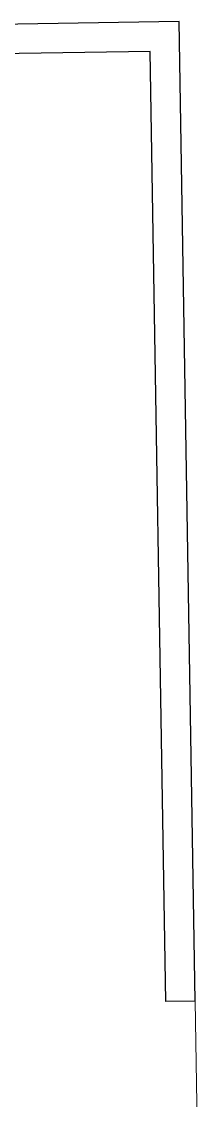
# Model space of a CAD drawing. Header units: metres. Extents: x -71 to 881, y -503 to 661.
# Drawn here: x 206.43 to 207.32, y -205.51 to -200 of the extents above; entities that cross this region are included whole.
import ezdxf

# ---------------------------------------------------------------- set-up
doc = ezdxf.new("R2010")
doc.units = ezdxf.units.M
doc.layers.add('02. Paredes', color=6, linetype='Continuous', lineweight=30)
doc.layers.add('04. Pisos', color=8, linetype='Continuous', lineweight=5)

msp = doc.modelspace()

# ---------------------------------------------------------------- linework, layer by layer
at = {"layer": '02. Paredes'}
for p, q in [((207.2289, -200.0044), (194.6306, -200.2115)), ((207.3111, -205.0037), (207.2289, -200.0044)), ((207.0814, -200.1568), (195.3829, -200.3491)), ((207.1611, -205.0061), (207.0814, -200.1568)), ((207.3111, -205.0037), (207.1611, -205.0061))]:
    msp.add_line(p, q, dxfattribs=at)
at = {"layer": '04. Pisos'}
msp.add_line((207.3226, -205.7036), (207.3111, -205.0037), dxfattribs=at)

doc.saveas('drawing.dxf')
